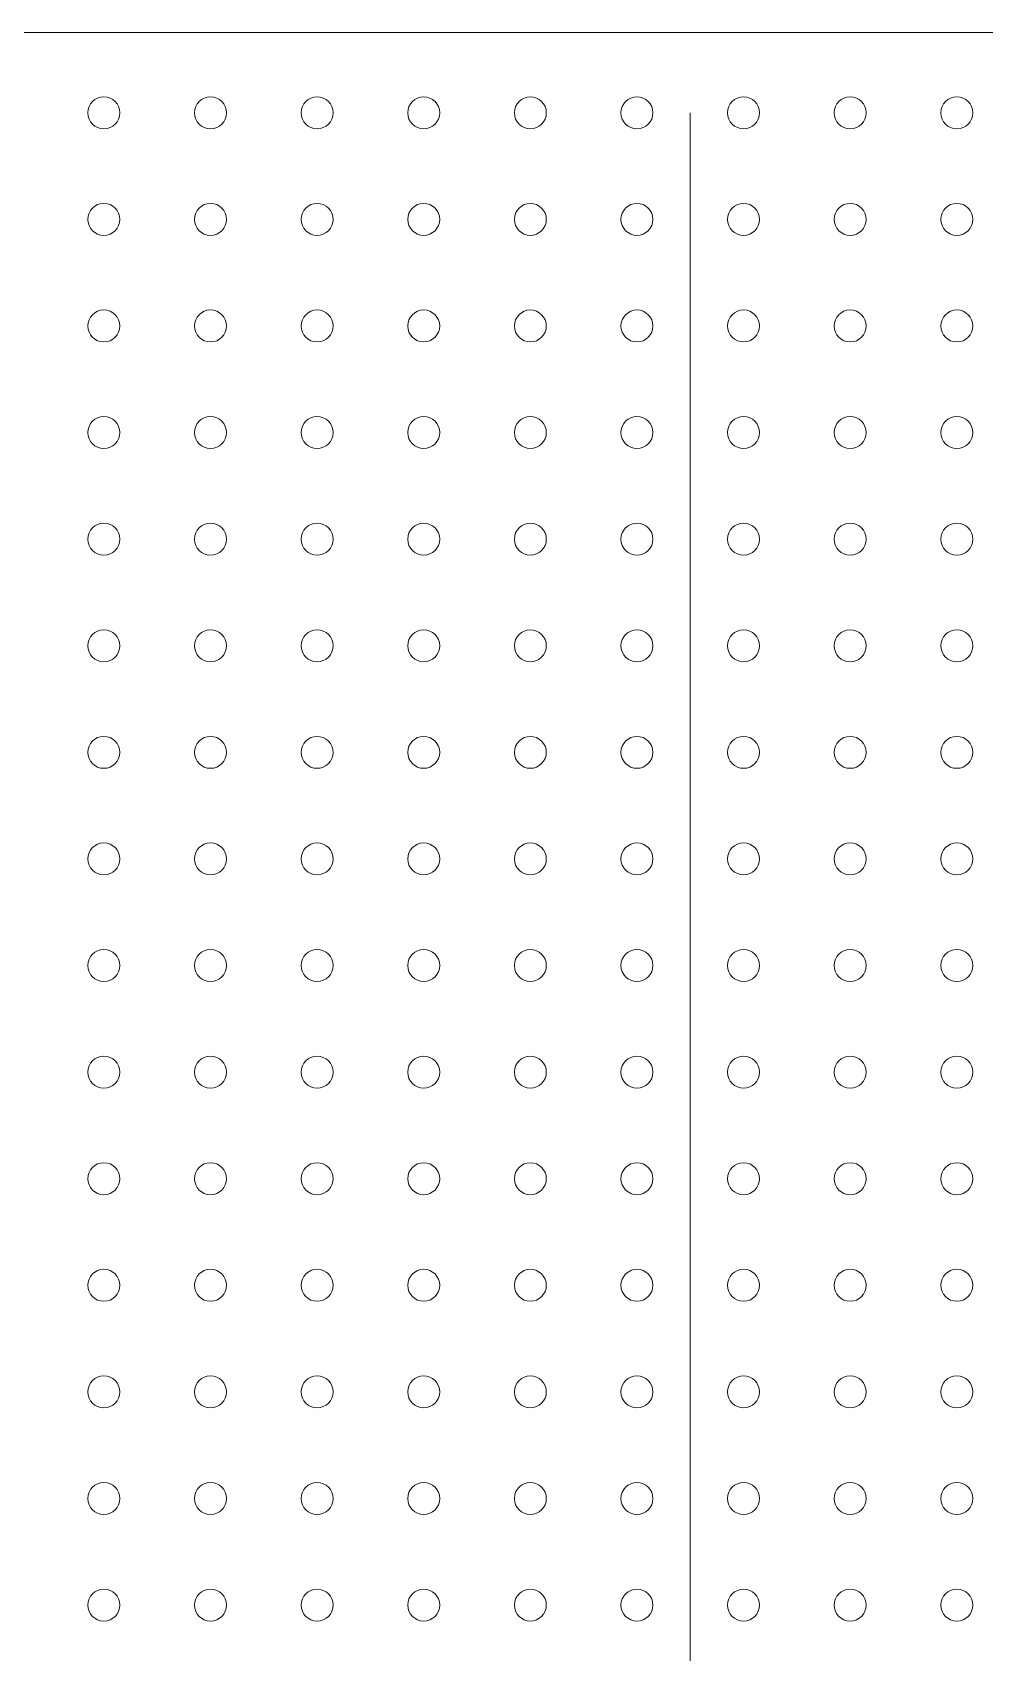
# Model space of a CAD drawing. Header units: millimetres. Extents: x -343 to 152, y -236 to 152.
# Drawn here: x -61.8 to 27.5, y 0.4 to 152.4 of the extents above; entities that cross this region are included whole.
import ezdxf

# ---------------------------------------------------------------- set-up
doc = ezdxf.new("R2010")
doc.units = ezdxf.units.MM
doc.header["$MEASUREMENT"] = 0
doc.layers.add('Layer 1', color=7, linetype='Continuous')

msp = doc.modelspace()

# ---------------------------------------------------------------- linework, layer by layer
at = {"layer": 'Layer 1', "color": 1, "lineweight": 20}
msp.add_open_spline([(-152.5693, -152.5693), (-152.5693, -152.5693), (152.4307, -152.5693), (152.4307, -152.5693), (152.4307, -152.5693), (152.4307, 152.4307), (152.4307, 152.4307), (152.4307, 152.4307), (-152.5693, 152.4307), (-152.5693, 152.4307), (-152.5693, 152.4307), (-152.5693, -152.5693), (-152.5693, -152.5693)], degree=3, knots=[0, 0, 0, 0, 0.25, 0.25, 0.25, 0.5, 0.5, 0.5, 0.75, 0.75, 0.75, 1, 1, 1, 1], dxfattribs=at)
at = {"layer": 'Layer 1', "color": 253, "lineweight": 9}
for points in [[(-55.058, 146.3891), (-55.8864, 146.3891), (-56.5579, 145.7175), (-56.5579, 144.889), (-56.5579, 144.0606), (-55.8864, 143.3891), (-55.058, 143.3891), (-54.2295, 143.3891), (-53.558, 144.0606), (-53.558, 144.889), (-53.558, 145.7175), (-54.2295, 146.3891), (-55.058, 146.3891)], [(-45.0579, 146.3891), (-45.8863, 146.3891), (-46.558, 145.7175), (-46.558, 144.889), (-46.558, 144.0606), (-45.8863, 143.3891), (-45.0579, 143.3891), (-44.2296, 143.3891), (-43.5579, 144.0606), (-43.5579, 144.889), (-43.5579, 145.7175), (-44.2296, 146.3891), (-45.0579, 146.3891)], [(-35.058, 146.3891), (-35.8864, 146.3891), (-36.5579, 145.7175), (-36.5579, 144.889), (-36.5579, 144.0606), (-35.8864, 143.3891), (-35.058, 143.3891), (-34.2295, 143.3891), (-33.558, 144.0606), (-33.558, 144.889), (-33.558, 145.7175), (-34.2295, 146.3891), (-35.058, 146.3891)], [(-25.058, 146.3891), (-25.8863, 146.3891), (-26.558, 145.7175), (-26.558, 144.889), (-26.558, 144.0606), (-25.8863, 143.3891), (-25.058, 143.3891), (-24.2296, 143.3891), (-23.5579, 144.0606), (-23.5579, 144.889), (-23.5579, 145.7175), (-24.2296, 146.3891), (-25.058, 146.3891)], [(-15.0579, 146.3891), (-15.8864, 146.3891), (-16.5579, 145.7175), (-16.5579, 144.889), (-16.5579, 144.0606), (-15.8864, 143.3891), (-15.0579, 143.3891), (-14.2295, 143.3891), (-13.558, 144.0606), (-13.558, 144.889), (-13.558, 145.7175), (-14.2295, 146.3891), (-15.0579, 146.3891)], [(-5.058, 146.3891), (-5.8863, 146.3891), (-6.558, 145.7175), (-6.558, 144.889), (-6.558, 144.0606), (-5.8863, 143.3891), (-5.058, 143.3891), (-4.2296, 143.3891), (-3.5579, 144.0606), (-3.5579, 144.889), (-3.5579, 145.7175), (-4.2296, 146.3891), (-5.058, 146.3891)], [(4.9421, 146.3891), (4.1137, 146.3891), (3.442, 145.7175), (3.442, 144.889), (3.442, 144.0606), (4.1137, 143.3891), (4.9421, 143.3891), (5.7705, 143.3891), (6.442, 144.0606), (6.442, 144.889), (6.442, 145.7175), (5.7705, 146.3891), (4.9421, 146.3891)], [(14.942, 146.3891), (14.1136, 146.3891), (13.4421, 145.7175), (13.4421, 144.889), (13.4421, 144.0606), (14.1136, 143.3891), (14.942, 143.3891), (15.7704, 143.3891), (16.4421, 144.0606), (16.4421, 144.889), (16.4421, 145.7175), (15.7704, 146.3891), (14.942, 146.3891)], [(24.9421, 146.3891), (24.1137, 146.3891), (23.442, 145.7175), (23.442, 144.889), (23.442, 144.0606), (24.1137, 143.3891), (24.9421, 143.3891), (25.7704, 143.3891), (26.4421, 144.0606), (26.4421, 144.889), (26.4421, 145.7175), (25.7704, 146.3891), (24.9421, 146.3891)], [(-55.058, 136.389), (-55.8864, 136.389), (-56.5579, 135.7175), (-56.5579, 134.8891), (-56.5579, 134.0607), (-55.8864, 133.389), (-55.058, 133.389), (-54.2295, 133.389), (-53.558, 134.0607), (-53.558, 134.8891), (-53.558, 135.7175), (-54.2295, 136.389), (-55.058, 136.389)], [(-45.0579, 136.389), (-45.8863, 136.389), (-46.558, 135.7175), (-46.558, 134.8891), (-46.558, 134.0607), (-45.8863, 133.389), (-45.0579, 133.389), (-44.2296, 133.389), (-43.5579, 134.0607), (-43.5579, 134.8891), (-43.5579, 135.7175), (-44.2296, 136.389), (-45.0579, 136.389)], [(-35.058, 136.389), (-35.8864, 136.389), (-36.5579, 135.7175), (-36.5579, 134.8891), (-36.5579, 134.0607), (-35.8864, 133.389), (-35.058, 133.389), (-34.2295, 133.389), (-33.558, 134.0607), (-33.558, 134.8891), (-33.558, 135.7175), (-34.2295, 136.389), (-35.058, 136.389)], [(-25.058, 136.389), (-25.8863, 136.389), (-26.558, 135.7175), (-26.558, 134.8891), (-26.558, 134.0607), (-25.8863, 133.389), (-25.058, 133.389), (-24.2296, 133.389), (-23.5579, 134.0607), (-23.5579, 134.8891), (-23.5579, 135.7175), (-24.2296, 136.389), (-25.058, 136.389)], [(-15.0579, 136.389), (-15.8864, 136.389), (-16.5579, 135.7175), (-16.5579, 134.8891), (-16.5579, 134.0607), (-15.8864, 133.389), (-15.0579, 133.389), (-14.2295, 133.389), (-13.558, 134.0607), (-13.558, 134.8891), (-13.558, 135.7175), (-14.2295, 136.389), (-15.0579, 136.389)], [(-5.058, 136.389), (-5.8863, 136.389), (-6.558, 135.7175), (-6.558, 134.8891), (-6.558, 134.0607), (-5.8863, 133.389), (-5.058, 133.389), (-4.2296, 133.389), (-3.5579, 134.0607), (-3.5579, 134.8891), (-3.5579, 135.7175), (-4.2296, 136.389), (-5.058, 136.389)], [(4.9421, 136.389), (4.1137, 136.389), (3.442, 135.7175), (3.442, 134.8891), (3.442, 134.0607), (4.1137, 133.389), (4.9421, 133.389), (5.7705, 133.389), (6.442, 134.0607), (6.442, 134.8891), (6.442, 135.7175), (5.7705, 136.389), (4.9421, 136.389)], [(14.942, 136.389), (14.1136, 136.389), (13.4421, 135.7175), (13.4421, 134.8891), (13.4421, 134.0607), (14.1136, 133.389), (14.942, 133.389), (15.7704, 133.389), (16.4421, 134.0607), (16.4421, 134.8891), (16.4421, 135.7175), (15.7704, 136.389), (14.942, 136.389)], [(24.9421, 136.389), (24.1137, 136.389), (23.442, 135.7175), (23.442, 134.8891), (23.442, 134.0607), (24.1137, 133.389), (24.9421, 133.389), (25.7704, 133.389), (26.4421, 134.0607), (26.4421, 134.8891), (26.4421, 135.7175), (25.7704, 136.389), (24.9421, 136.389)], [(-55.058, 126.3891), (-55.8864, 126.3891), (-56.5579, 125.7174), (-56.5579, 124.889), (-56.5579, 124.0607), (-55.8864, 123.389), (-55.058, 123.389), (-54.2295, 123.389), (-53.558, 124.0607), (-53.558, 124.889), (-53.558, 125.7174), (-54.2295, 126.3891), (-55.058, 126.3891)], [(-45.0579, 126.3891), (-45.8863, 126.3891), (-46.558, 125.7174), (-46.558, 124.889), (-46.558, 124.0607), (-45.8863, 123.389), (-45.0579, 123.389), (-44.2296, 123.389), (-43.5579, 124.0607), (-43.5579, 124.889), (-43.5579, 125.7174), (-44.2296, 126.3891), (-45.0579, 126.3891)], [(-35.058, 126.3891), (-35.8864, 126.3891), (-36.5579, 125.7174), (-36.5579, 124.889), (-36.5579, 124.0607), (-35.8864, 123.389), (-35.058, 123.389), (-34.2295, 123.389), (-33.558, 124.0607), (-33.558, 124.889), (-33.558, 125.7174), (-34.2295, 126.3891), (-35.058, 126.3891)], [(-25.058, 126.3891), (-25.8863, 126.3891), (-26.558, 125.7174), (-26.558, 124.889), (-26.558, 124.0607), (-25.8863, 123.389), (-25.058, 123.389), (-24.2296, 123.389), (-23.5579, 124.0607), (-23.5579, 124.889), (-23.5579, 125.7174), (-24.2296, 126.3891), (-25.058, 126.3891)], [(-15.0579, 126.3891), (-15.8864, 126.3891), (-16.5579, 125.7174), (-16.5579, 124.889), (-16.5579, 124.0607), (-15.8864, 123.389), (-15.0579, 123.389), (-14.2295, 123.389), (-13.558, 124.0607), (-13.558, 124.889), (-13.558, 125.7174), (-14.2295, 126.3891), (-15.0579, 126.3891)], [(-5.058, 126.3891), (-5.8863, 126.3891), (-6.558, 125.7174), (-6.558, 124.889), (-6.558, 124.0607), (-5.8863, 123.389), (-5.058, 123.389), (-4.2296, 123.389), (-3.5579, 124.0607), (-3.5579, 124.889), (-3.5579, 125.7174), (-4.2296, 126.3891), (-5.058, 126.3891)], [(4.9421, 126.3891), (4.1137, 126.3891), (3.442, 125.7174), (3.442, 124.889), (3.442, 124.0607), (4.1137, 123.389), (4.9421, 123.389), (5.7705, 123.389), (6.442, 124.0607), (6.442, 124.889), (6.442, 125.7174), (5.7705, 126.3891), (4.9421, 126.3891)], [(14.942, 126.3891), (14.1136, 126.3891), (13.4421, 125.7174), (13.4421, 124.889), (13.4421, 124.0607), (14.1136, 123.389), (14.942, 123.389), (15.7704, 123.389), (16.4421, 124.0607), (16.4421, 124.889), (16.4421, 125.7174), (15.7704, 126.3891), (14.942, 126.3891)], [(24.9421, 126.3891), (24.1137, 126.3891), (23.442, 125.7174), (23.442, 124.889), (23.442, 124.0607), (24.1137, 123.389), (24.9421, 123.389), (25.7704, 123.389), (26.4421, 124.0607), (26.4421, 124.889), (26.4421, 125.7174), (25.7704, 126.3891), (24.9421, 126.3891)], [(-55.058, 116.389), (-55.8864, 116.389), (-56.5579, 115.7175), (-56.5579, 114.8891), (-56.5579, 114.0606), (-55.8864, 113.3891), (-55.058, 113.3891), (-54.2295, 113.3891), (-53.558, 114.0606), (-53.558, 114.8891), (-53.558, 115.7175), (-54.2295, 116.389), (-55.058, 116.389)], [(-45.0579, 116.389), (-45.8863, 116.389), (-46.558, 115.7175), (-46.558, 114.8891), (-46.558, 114.0606), (-45.8863, 113.3891), (-45.0579, 113.3891), (-44.2296, 113.3891), (-43.5579, 114.0606), (-43.5579, 114.8891), (-43.5579, 115.7175), (-44.2296, 116.389), (-45.0579, 116.389)], [(-35.058, 116.389), (-35.8864, 116.389), (-36.5579, 115.7175), (-36.5579, 114.8891), (-36.5579, 114.0606), (-35.8864, 113.3891), (-35.058, 113.3891), (-34.2295, 113.3891), (-33.558, 114.0606), (-33.558, 114.8891), (-33.558, 115.7175), (-34.2295, 116.389), (-35.058, 116.389)], [(-25.058, 116.389), (-25.8863, 116.389), (-26.558, 115.7175), (-26.558, 114.8891), (-26.558, 114.0606), (-25.8863, 113.3891), (-25.058, 113.3891), (-24.2296, 113.3891), (-23.5579, 114.0606), (-23.5579, 114.8891), (-23.5579, 115.7175), (-24.2296, 116.389), (-25.058, 116.389)], [(-15.0579, 116.389), (-15.8864, 116.389), (-16.5579, 115.7175), (-16.5579, 114.8891), (-16.5579, 114.0606), (-15.8864, 113.3891), (-15.0579, 113.3891), (-14.2295, 113.3891), (-13.558, 114.0606), (-13.558, 114.8891), (-13.558, 115.7175), (-14.2295, 116.389), (-15.0579, 116.389)], [(-5.058, 116.389), (-5.8863, 116.389), (-6.558, 115.7175), (-6.558, 114.8891), (-6.558, 114.0606), (-5.8863, 113.3891), (-5.058, 113.3891), (-4.2296, 113.3891), (-3.5579, 114.0606), (-3.5579, 114.8891), (-3.5579, 115.7175), (-4.2296, 116.389), (-5.058, 116.389)], [(4.9421, 116.389), (4.1137, 116.389), (3.442, 115.7175), (3.442, 114.8891), (3.442, 114.0606), (4.1137, 113.3891), (4.9421, 113.3891), (5.7705, 113.3891), (6.442, 114.0606), (6.442, 114.8891), (6.442, 115.7175), (5.7705, 116.389), (4.9421, 116.389)], [(14.942, 116.389), (14.1136, 116.389), (13.4421, 115.7175), (13.4421, 114.8891), (13.4421, 114.0606), (14.1136, 113.3891), (14.942, 113.3891), (15.7704, 113.3891), (16.4421, 114.0606), (16.4421, 114.8891), (16.4421, 115.7175), (15.7704, 116.389), (14.942, 116.389)], [(24.9421, 116.389), (24.1137, 116.389), (23.442, 115.7175), (23.442, 114.8891), (23.442, 114.0606), (24.1137, 113.3891), (24.9421, 113.3891), (25.7704, 113.3891), (26.4421, 114.0606), (26.4421, 114.8891), (26.4421, 115.7175), (25.7704, 116.389), (24.9421, 116.389)], [(-55.058, 106.3891), (-55.8864, 106.3891), (-56.5579, 105.7174), (-56.5579, 104.889), (-56.5579, 104.0607), (-55.8864, 103.389), (-55.058, 103.389), (-54.2295, 103.389), (-53.558, 104.0607), (-53.558, 104.889), (-53.558, 105.7174), (-54.2295, 106.3891), (-55.058, 106.3891)], [(-45.0579, 106.3891), (-45.8863, 106.3891), (-46.558, 105.7174), (-46.558, 104.889), (-46.558, 104.0607), (-45.8863, 103.389), (-45.0579, 103.389), (-44.2296, 103.389), (-43.5579, 104.0607), (-43.5579, 104.889), (-43.5579, 105.7174), (-44.2296, 106.3891), (-45.0579, 106.3891)], [(-35.058, 106.3891), (-35.8864, 106.3891), (-36.5579, 105.7174), (-36.5579, 104.889), (-36.5579, 104.0607), (-35.8864, 103.389), (-35.058, 103.389), (-34.2295, 103.389), (-33.558, 104.0607), (-33.558, 104.889), (-33.558, 105.7174), (-34.2295, 106.3891), (-35.058, 106.3891)], [(-25.058, 106.3891), (-25.8863, 106.3891), (-26.558, 105.7174), (-26.558, 104.889), (-26.558, 104.0607), (-25.8863, 103.389), (-25.058, 103.389), (-24.2296, 103.389), (-23.5579, 104.0607), (-23.5579, 104.889), (-23.5579, 105.7174), (-24.2296, 106.3891), (-25.058, 106.3891)], [(-15.0579, 106.3891), (-15.8864, 106.3891), (-16.5579, 105.7174), (-16.5579, 104.889), (-16.5579, 104.0607), (-15.8864, 103.389), (-15.0579, 103.389), (-14.2295, 103.389), (-13.558, 104.0607), (-13.558, 104.889), (-13.558, 105.7174), (-14.2295, 106.3891), (-15.0579, 106.3891)], [(-5.058, 106.3891), (-5.8863, 106.3891), (-6.558, 105.7174), (-6.558, 104.889), (-6.558, 104.0607), (-5.8863, 103.389), (-5.058, 103.389), (-4.2296, 103.389), (-3.5579, 104.0607), (-3.5579, 104.889), (-3.5579, 105.7174), (-4.2296, 106.3891), (-5.058, 106.3891)], [(4.9421, 106.3891), (4.1137, 106.3891), (3.442, 105.7174), (3.442, 104.889), (3.442, 104.0607), (4.1137, 103.389), (4.9421, 103.389), (5.7705, 103.389), (6.442, 104.0607), (6.442, 104.889), (6.442, 105.7174), (5.7705, 106.3891), (4.9421, 106.3891)], [(14.942, 106.3891), (14.1136, 106.3891), (13.4421, 105.7174), (13.4421, 104.889), (13.4421, 104.0607), (14.1136, 103.389), (14.942, 103.389), (15.7704, 103.389), (16.4421, 104.0607), (16.4421, 104.889), (16.4421, 105.7174), (15.7704, 106.3891), (14.942, 106.3891)], [(24.9421, 106.3891), (24.1137, 106.3891), (23.442, 105.7174), (23.442, 104.889), (23.442, 104.0607), (24.1137, 103.389), (24.9421, 103.389), (25.7704, 103.389), (26.4421, 104.0607), (26.4421, 104.889), (26.4421, 105.7174), (25.7704, 106.3891), (24.9421, 106.3891)], [(-55.058, 96.389), (-55.8864, 96.389), (-56.5579, 95.7175), (-56.5579, 94.889), (-56.5579, 94.0606), (-55.8864, 93.3891), (-55.058, 93.3891), (-54.2295, 93.3891), (-53.558, 94.0606), (-53.558, 94.889), (-53.558, 95.7175), (-54.2295, 96.389), (-55.058, 96.389)], [(-45.0579, 96.389), (-45.8863, 96.389), (-46.558, 95.7175), (-46.558, 94.889), (-46.558, 94.0606), (-45.8863, 93.3891), (-45.0579, 93.3891), (-44.2296, 93.3891), (-43.5579, 94.0606), (-43.5579, 94.889), (-43.5579, 95.7175), (-44.2296, 96.389), (-45.0579, 96.389)], [(-35.058, 96.389), (-35.8864, 96.389), (-36.5579, 95.7175), (-36.5579, 94.889), (-36.5579, 94.0606), (-35.8864, 93.3891), (-35.058, 93.3891), (-34.2295, 93.3891), (-33.558, 94.0606), (-33.558, 94.889), (-33.558, 95.7175), (-34.2295, 96.389), (-35.058, 96.389)], [(-25.058, 96.389), (-25.8863, 96.389), (-26.558, 95.7175), (-26.558, 94.889), (-26.558, 94.0606), (-25.8863, 93.3891), (-25.058, 93.3891), (-24.2296, 93.3891), (-23.5579, 94.0606), (-23.5579, 94.889), (-23.5579, 95.7175), (-24.2296, 96.389), (-25.058, 96.389)], [(-15.0579, 96.389), (-15.8864, 96.389), (-16.5579, 95.7175), (-16.5579, 94.889), (-16.5579, 94.0606), (-15.8864, 93.3891), (-15.0579, 93.3891), (-14.2295, 93.3891), (-13.558, 94.0606), (-13.558, 94.889), (-13.558, 95.7175), (-14.2295, 96.389), (-15.0579, 96.389)], [(-5.058, 96.389), (-5.8863, 96.389), (-6.558, 95.7175), (-6.558, 94.889), (-6.558, 94.0606), (-5.8863, 93.3891), (-5.058, 93.3891), (-4.2296, 93.3891), (-3.5579, 94.0606), (-3.5579, 94.889), (-3.5579, 95.7175), (-4.2296, 96.389), (-5.058, 96.389)], [(4.9421, 96.389), (4.1137, 96.389), (3.442, 95.7175), (3.442, 94.889), (3.442, 94.0606), (4.1137, 93.3891), (4.9421, 93.3891), (5.7705, 93.3891), (6.442, 94.0606), (6.442, 94.889), (6.442, 95.7175), (5.7705, 96.389), (4.9421, 96.389)], [(14.942, 96.389), (14.1136, 96.389), (13.4421, 95.7175), (13.4421, 94.889), (13.4421, 94.0606), (14.1136, 93.3891), (14.942, 93.3891), (15.7704, 93.3891), (16.4421, 94.0606), (16.4421, 94.889), (16.4421, 95.7175), (15.7704, 96.389), (14.942, 96.389)], [(24.9421, 96.389), (24.1137, 96.389), (23.442, 95.7175), (23.442, 94.889), (23.442, 94.0606), (24.1137, 93.3891), (24.9421, 93.3891), (25.7704, 93.3891), (26.4421, 94.0606), (26.4421, 94.889), (26.4421, 95.7175), (25.7704, 96.389), (24.9421, 96.389)], [(-55.058, 86.3891), (-55.8864, 86.3891), (-56.5579, 85.7174), (-56.5579, 84.8891), (-56.5579, 84.0607), (-55.8864, 83.389), (-55.058, 83.389), (-54.2295, 83.389), (-53.558, 84.0607), (-53.558, 84.8891), (-53.558, 85.7174), (-54.2295, 86.3891), (-55.058, 86.3891)], [(-45.0579, 86.3891), (-45.8863, 86.3891), (-46.558, 85.7174), (-46.558, 84.8891), (-46.558, 84.0607), (-45.8863, 83.389), (-45.0579, 83.389), (-44.2296, 83.389), (-43.5579, 84.0607), (-43.5579, 84.8891), (-43.5579, 85.7174), (-44.2296, 86.3891), (-45.0579, 86.3891)], [(-35.058, 86.3891), (-35.8864, 86.3891), (-36.5579, 85.7174), (-36.5579, 84.8891), (-36.5579, 84.0607), (-35.8864, 83.389), (-35.058, 83.389), (-34.2295, 83.389), (-33.558, 84.0607), (-33.558, 84.8891), (-33.558, 85.7174), (-34.2295, 86.3891), (-35.058, 86.3891)], [(-25.058, 86.3891), (-25.8863, 86.3891), (-26.558, 85.7174), (-26.558, 84.8891), (-26.558, 84.0607), (-25.8863, 83.389), (-25.058, 83.389), (-24.2296, 83.389), (-23.5579, 84.0607), (-23.5579, 84.8891), (-23.5579, 85.7174), (-24.2296, 86.3891), (-25.058, 86.3891)], [(-15.0579, 86.3891), (-15.8864, 86.3891), (-16.5579, 85.7174), (-16.5579, 84.8891), (-16.5579, 84.0607), (-15.8864, 83.389), (-15.0579, 83.389), (-14.2295, 83.389), (-13.558, 84.0607), (-13.558, 84.8891), (-13.558, 85.7174), (-14.2295, 86.3891), (-15.0579, 86.3891)], [(-5.058, 86.3891), (-5.8863, 86.3891), (-6.558, 85.7174), (-6.558, 84.8891), (-6.558, 84.0607), (-5.8863, 83.389), (-5.058, 83.389), (-4.2296, 83.389), (-3.5579, 84.0607), (-3.5579, 84.8891), (-3.5579, 85.7174), (-4.2296, 86.3891), (-5.058, 86.3891)], [(4.9421, 86.3891), (4.1137, 86.3891), (3.442, 85.7174), (3.442, 84.8891), (3.442, 84.0607), (4.1137, 83.389), (4.9421, 83.389), (5.7705, 83.389), (6.442, 84.0607), (6.442, 84.8891), (6.442, 85.7174), (5.7705, 86.3891), (4.9421, 86.3891)], [(14.942, 86.3891), (14.1136, 86.3891), (13.4421, 85.7174), (13.4421, 84.8891), (13.4421, 84.0607), (14.1136, 83.389), (14.942, 83.389), (15.7704, 83.389), (16.4421, 84.0607), (16.4421, 84.8891), (16.4421, 85.7174), (15.7704, 86.3891), (14.942, 86.3891)], [(24.9421, 86.3891), (24.1137, 86.3891), (23.442, 85.7174), (23.442, 84.8891), (23.442, 84.0607), (24.1137, 83.389), (24.9421, 83.389), (25.7704, 83.389), (26.4421, 84.0607), (26.4421, 84.8891), (26.4421, 85.7174), (25.7704, 86.3891), (24.9421, 86.3891)], [(-55.058, 76.389), (-55.8864, 76.389), (-56.5579, 75.7175), (-56.5579, 74.889), (-56.5579, 74.0606), (-55.8864, 73.3891), (-55.058, 73.3891), (-54.2295, 73.3891), (-53.558, 74.0606), (-53.558, 74.889), (-53.558, 75.7175), (-54.2295, 76.389), (-55.058, 76.389)], [(-45.0579, 76.389), (-45.8863, 76.389), (-46.558, 75.7175), (-46.558, 74.889), (-46.558, 74.0606), (-45.8863, 73.3891), (-45.0579, 73.3891), (-44.2296, 73.3891), (-43.5579, 74.0606), (-43.5579, 74.889), (-43.5579, 75.7175), (-44.2296, 76.389), (-45.0579, 76.389)], [(-35.058, 76.389), (-35.8864, 76.389), (-36.5579, 75.7175), (-36.5579, 74.889), (-36.5579, 74.0606), (-35.8864, 73.3891), (-35.058, 73.3891), (-34.2295, 73.3891), (-33.558, 74.0606), (-33.558, 74.889), (-33.558, 75.7175), (-34.2295, 76.389), (-35.058, 76.389)], [(-25.058, 76.389), (-25.8863, 76.389), (-26.558, 75.7175), (-26.558, 74.889), (-26.558, 74.0606), (-25.8863, 73.3891), (-25.058, 73.3891), (-24.2296, 73.3891), (-23.5579, 74.0606), (-23.5579, 74.889), (-23.5579, 75.7175), (-24.2296, 76.389), (-25.058, 76.389)], [(-15.0579, 76.389), (-15.8864, 76.389), (-16.5579, 75.7175), (-16.5579, 74.889), (-16.5579, 74.0606), (-15.8864, 73.3891), (-15.0579, 73.3891), (-14.2295, 73.3891), (-13.558, 74.0606), (-13.558, 74.889), (-13.558, 75.7175), (-14.2295, 76.389), (-15.0579, 76.389)], [(-5.058, 76.389), (-5.8863, 76.389), (-6.558, 75.7175), (-6.558, 74.889), (-6.558, 74.0606), (-5.8863, 73.3891), (-5.058, 73.3891), (-4.2296, 73.3891), (-3.5579, 74.0606), (-3.5579, 74.889), (-3.5579, 75.7175), (-4.2296, 76.389), (-5.058, 76.389)], [(4.9421, 76.389), (4.1137, 76.389), (3.442, 75.7175), (3.442, 74.889), (3.442, 74.0606), (4.1137, 73.3891), (4.9421, 73.3891), (5.7705, 73.3891), (6.442, 74.0606), (6.442, 74.889), (6.442, 75.7175), (5.7705, 76.389), (4.9421, 76.389)], [(14.942, 76.389), (14.1136, 76.389), (13.4421, 75.7175), (13.4421, 74.889), (13.4421, 74.0606), (14.1136, 73.3891), (14.942, 73.3891), (15.7704, 73.3891), (16.4421, 74.0606), (16.4421, 74.889), (16.4421, 75.7175), (15.7704, 76.389), (14.942, 76.389)], [(24.9421, 76.389), (24.1137, 76.389), (23.442, 75.7175), (23.442, 74.889), (23.442, 74.0606), (24.1137, 73.3891), (24.9421, 73.3891), (25.7704, 73.3891), (26.4421, 74.0606), (26.4421, 74.889), (26.4421, 75.7175), (25.7704, 76.389), (24.9421, 76.389)], [(-55.058, 66.389), (-55.8864, 66.389), (-56.5579, 65.7175), (-56.5579, 64.8891), (-56.5579, 64.0607), (-55.8864, 63.389), (-55.058, 63.389), (-54.2295, 63.389), (-53.558, 64.0607), (-53.558, 64.8891), (-53.558, 65.7175), (-54.2295, 66.389), (-55.058, 66.389)], [(-45.0579, 66.389), (-45.8863, 66.389), (-46.558, 65.7175), (-46.558, 64.8891), (-46.558, 64.0607), (-45.8863, 63.389), (-45.0579, 63.389), (-44.2296, 63.389), (-43.5579, 64.0607), (-43.5579, 64.8891), (-43.5579, 65.7175), (-44.2296, 66.389), (-45.0579, 66.389)], [(-35.058, 66.389), (-35.8864, 66.389), (-36.5579, 65.7175), (-36.5579, 64.8891), (-36.5579, 64.0607), (-35.8864, 63.389), (-35.058, 63.389), (-34.2295, 63.389), (-33.558, 64.0607), (-33.558, 64.8891), (-33.558, 65.7175), (-34.2295, 66.389), (-35.058, 66.389)], [(-25.058, 66.389), (-25.8863, 66.389), (-26.558, 65.7175), (-26.558, 64.8891), (-26.558, 64.0607), (-25.8863, 63.389), (-25.058, 63.389), (-24.2296, 63.389), (-23.5579, 64.0607), (-23.5579, 64.8891), (-23.5579, 65.7175), (-24.2296, 66.389), (-25.058, 66.389)], [(-15.0579, 66.389), (-15.8864, 66.389), (-16.5579, 65.7175), (-16.5579, 64.8891), (-16.5579, 64.0607), (-15.8864, 63.389), (-15.0579, 63.389), (-14.2295, 63.389), (-13.558, 64.0607), (-13.558, 64.8891), (-13.558, 65.7175), (-14.2295, 66.389), (-15.0579, 66.389)], [(-5.058, 66.389), (-5.8863, 66.389), (-6.558, 65.7175), (-6.558, 64.8891), (-6.558, 64.0607), (-5.8863, 63.389), (-5.058, 63.389), (-4.2296, 63.389), (-3.5579, 64.0607), (-3.5579, 64.8891), (-3.5579, 65.7175), (-4.2296, 66.389), (-5.058, 66.389)], [(4.9421, 66.389), (4.1137, 66.389), (3.442, 65.7175), (3.442, 64.8891), (3.442, 64.0607), (4.1137, 63.389), (4.9421, 63.389), (5.7705, 63.389), (6.442, 64.0607), (6.442, 64.8891), (6.442, 65.7175), (5.7705, 66.389), (4.9421, 66.389)], [(14.942, 66.389), (14.1136, 66.389), (13.4421, 65.7175), (13.4421, 64.8891), (13.4421, 64.0607), (14.1136, 63.389), (14.942, 63.389), (15.7704, 63.389), (16.4421, 64.0607), (16.4421, 64.8891), (16.4421, 65.7175), (15.7704, 66.389), (14.942, 66.389)], [(24.9421, 66.389), (24.1137, 66.389), (23.442, 65.7175), (23.442, 64.8891), (23.442, 64.0607), (24.1137, 63.389), (24.9421, 63.389), (25.7704, 63.389), (26.4421, 64.0607), (26.4421, 64.8891), (26.4421, 65.7175), (25.7704, 66.389), (24.9421, 66.389)], [(-55.058, 56.3891), (-55.8864, 56.3891), (-56.5579, 55.7174), (-56.5579, 54.889), (-56.5579, 54.0607), (-55.8864, 53.3891), (-55.058, 53.3891), (-54.2295, 53.3891), (-53.558, 54.0607), (-53.558, 54.889), (-53.558, 55.7174), (-54.2295, 56.3891), (-55.058, 56.3891)], [(-45.0579, 56.3891), (-45.8863, 56.3891), (-46.558, 55.7174), (-46.558, 54.889), (-46.558, 54.0607), (-45.8863, 53.3891), (-45.0579, 53.3891), (-44.2296, 53.3891), (-43.5579, 54.0607), (-43.5579, 54.889), (-43.5579, 55.7174), (-44.2296, 56.3891), (-45.0579, 56.3891)], [(-35.058, 56.3891), (-35.8864, 56.3891), (-36.5579, 55.7174), (-36.5579, 54.889), (-36.5579, 54.0607), (-35.8864, 53.3891), (-35.058, 53.3891), (-34.2295, 53.3891), (-33.558, 54.0607), (-33.558, 54.889), (-33.558, 55.7174), (-34.2295, 56.3891), (-35.058, 56.3891)], [(-25.058, 56.3891), (-25.8863, 56.3891), (-26.558, 55.7174), (-26.558, 54.889), (-26.558, 54.0607), (-25.8863, 53.3891), (-25.058, 53.3891), (-24.2296, 53.3891), (-23.5579, 54.0607), (-23.5579, 54.889), (-23.5579, 55.7174), (-24.2296, 56.3891), (-25.058, 56.3891)], [(-15.0579, 56.3891), (-15.8864, 56.3891), (-16.5579, 55.7174), (-16.5579, 54.889), (-16.5579, 54.0607), (-15.8864, 53.3891), (-15.0579, 53.3891), (-14.2295, 53.3891), (-13.558, 54.0607), (-13.558, 54.889), (-13.558, 55.7174), (-14.2295, 56.3891), (-15.0579, 56.3891)], [(-5.058, 56.3891), (-5.8863, 56.3891), (-6.558, 55.7174), (-6.558, 54.889), (-6.558, 54.0607), (-5.8863, 53.3891), (-5.058, 53.3891), (-4.2296, 53.3891), (-3.5579, 54.0607), (-3.5579, 54.889), (-3.5579, 55.7174), (-4.2296, 56.3891), (-5.058, 56.3891)], [(4.9421, 56.3891), (4.1137, 56.3891), (3.442, 55.7174), (3.442, 54.889), (3.442, 54.0607), (4.1137, 53.3891), (4.9421, 53.3891), (5.7705, 53.3891), (6.442, 54.0607), (6.442, 54.889), (6.442, 55.7174), (5.7705, 56.3891), (4.9421, 56.3891)], [(14.942, 56.3891), (14.1136, 56.3891), (13.4421, 55.7174), (13.4421, 54.889), (13.4421, 54.0607), (14.1136, 53.3891), (14.942, 53.3891), (15.7704, 53.3891), (16.4421, 54.0607), (16.4421, 54.889), (16.4421, 55.7174), (15.7704, 56.3891), (14.942, 56.3891)], [(24.9421, 56.3891), (24.1137, 56.3891), (23.442, 55.7174), (23.442, 54.889), (23.442, 54.0607), (24.1137, 53.3891), (24.9421, 53.3891), (25.7704, 53.3891), (26.4421, 54.0607), (26.4421, 54.889), (26.4421, 55.7174), (25.7704, 56.3891), (24.9421, 56.3891)], [(-55.058, 46.389), (-55.8864, 46.389), (-56.5579, 45.7175), (-56.5579, 44.8891), (-56.5579, 44.0606), (-55.8864, 43.3891), (-55.058, 43.3891), (-54.2295, 43.3891), (-53.558, 44.0606), (-53.558, 44.8891), (-53.558, 45.7175), (-54.2295, 46.389), (-55.058, 46.389)], [(-45.0579, 46.389), (-45.8863, 46.389), (-46.558, 45.7175), (-46.558, 44.8891), (-46.558, 44.0606), (-45.8863, 43.3891), (-45.0579, 43.3891), (-44.2296, 43.3891), (-43.5579, 44.0606), (-43.5579, 44.8891), (-43.5579, 45.7175), (-44.2296, 46.389), (-45.0579, 46.389)], [(-35.058, 46.389), (-35.8864, 46.389), (-36.5579, 45.7175), (-36.5579, 44.8891), (-36.5579, 44.0606), (-35.8864, 43.3891), (-35.058, 43.3891), (-34.2295, 43.3891), (-33.558, 44.0606), (-33.558, 44.8891), (-33.558, 45.7175), (-34.2295, 46.389), (-35.058, 46.389)], [(-25.058, 46.389), (-25.8863, 46.389), (-26.558, 45.7175), (-26.558, 44.8891), (-26.558, 44.0606), (-25.8863, 43.3891), (-25.058, 43.3891), (-24.2296, 43.3891), (-23.5579, 44.0606), (-23.5579, 44.8891), (-23.5579, 45.7175), (-24.2296, 46.389), (-25.058, 46.389)], [(-15.0579, 46.389), (-15.8864, 46.389), (-16.5579, 45.7175), (-16.5579, 44.8891), (-16.5579, 44.0606), (-15.8864, 43.3891), (-15.0579, 43.3891), (-14.2295, 43.3891), (-13.558, 44.0606), (-13.558, 44.8891), (-13.558, 45.7175), (-14.2295, 46.389), (-15.0579, 46.389)], [(-5.058, 46.389), (-5.8863, 46.389), (-6.558, 45.7175), (-6.558, 44.8891), (-6.558, 44.0606), (-5.8863, 43.3891), (-5.058, 43.3891), (-4.2296, 43.3891), (-3.5579, 44.0606), (-3.5579, 44.8891), (-3.5579, 45.7175), (-4.2296, 46.389), (-5.058, 46.389)], [(4.9421, 46.389), (4.1137, 46.389), (3.442, 45.7175), (3.442, 44.8891), (3.442, 44.0606), (4.1137, 43.3891), (4.9421, 43.3891), (5.7705, 43.3891), (6.442, 44.0606), (6.442, 44.8891), (6.442, 45.7175), (5.7705, 46.389), (4.9421, 46.389)], [(14.942, 46.389), (14.1136, 46.389), (13.4421, 45.7175), (13.4421, 44.8891), (13.4421, 44.0606), (14.1136, 43.3891), (14.942, 43.3891), (15.7704, 43.3891), (16.4421, 44.0606), (16.4421, 44.8891), (16.4421, 45.7175), (15.7704, 46.389), (14.942, 46.389)], [(24.9421, 46.389), (24.1137, 46.389), (23.442, 45.7175), (23.442, 44.8891), (23.442, 44.0606), (24.1137, 43.3891), (24.9421, 43.3891), (25.7704, 43.3891), (26.4421, 44.0606), (26.4421, 44.8891), (26.4421, 45.7175), (25.7704, 46.389), (24.9421, 46.389)], [(-55.058, 36.3891), (-55.8864, 36.3891), (-56.5579, 35.7174), (-56.5579, 34.889), (-56.5579, 34.0607), (-55.8864, 33.389), (-55.058, 33.389), (-54.2295, 33.389), (-53.558, 34.0607), (-53.558, 34.889), (-53.558, 35.7174), (-54.2295, 36.3891), (-55.058, 36.3891)], [(-45.0579, 36.3891), (-45.8863, 36.3891), (-46.558, 35.7174), (-46.558, 34.889), (-46.558, 34.0607), (-45.8863, 33.389), (-45.0579, 33.389), (-44.2296, 33.389), (-43.5579, 34.0607), (-43.5579, 34.889), (-43.5579, 35.7174), (-44.2296, 36.3891), (-45.0579, 36.3891)], [(-35.058, 36.3891), (-35.8864, 36.3891), (-36.5579, 35.7174), (-36.5579, 34.889), (-36.5579, 34.0607), (-35.8864, 33.389), (-35.058, 33.389), (-34.2295, 33.389), (-33.558, 34.0607), (-33.558, 34.889), (-33.558, 35.7174), (-34.2295, 36.3891), (-35.058, 36.3891)], [(-25.058, 36.3891), (-25.8863, 36.3891), (-26.558, 35.7174), (-26.558, 34.889), (-26.558, 34.0607), (-25.8863, 33.389), (-25.058, 33.389), (-24.2296, 33.389), (-23.5579, 34.0607), (-23.5579, 34.889), (-23.5579, 35.7174), (-24.2296, 36.3891), (-25.058, 36.3891)], [(-15.0579, 36.3891), (-15.8864, 36.3891), (-16.5579, 35.7174), (-16.5579, 34.889), (-16.5579, 34.0607), (-15.8864, 33.389), (-15.0579, 33.389), (-14.2295, 33.389), (-13.558, 34.0607), (-13.558, 34.889), (-13.558, 35.7174), (-14.2295, 36.3891), (-15.0579, 36.3891)], [(-5.058, 36.3891), (-5.8863, 36.3891), (-6.558, 35.7174), (-6.558, 34.889), (-6.558, 34.0607), (-5.8863, 33.389), (-5.058, 33.389), (-4.2296, 33.389), (-3.5579, 34.0607), (-3.5579, 34.889), (-3.5579, 35.7174), (-4.2296, 36.3891), (-5.058, 36.3891)], [(4.9421, 36.3891), (4.1137, 36.3891), (3.442, 35.7174), (3.442, 34.889), (3.442, 34.0607), (4.1137, 33.389), (4.9421, 33.389), (5.7705, 33.389), (6.442, 34.0607), (6.442, 34.889), (6.442, 35.7174), (5.7705, 36.3891), (4.9421, 36.3891)], [(14.942, 36.3891), (14.1136, 36.3891), (13.4421, 35.7174), (13.4421, 34.889), (13.4421, 34.0607), (14.1136, 33.389), (14.942, 33.389), (15.7704, 33.389), (16.4421, 34.0607), (16.4421, 34.889), (16.4421, 35.7174), (15.7704, 36.3891), (14.942, 36.3891)], [(24.9421, 36.3891), (24.1137, 36.3891), (23.442, 35.7174), (23.442, 34.889), (23.442, 34.0607), (24.1137, 33.389), (24.9421, 33.389), (25.7704, 33.389), (26.4421, 34.0607), (26.4421, 34.889), (26.4421, 35.7174), (25.7704, 36.3891), (24.9421, 36.3891)], [(-55.058, 26.389), (-55.8864, 26.389), (-56.5579, 25.7175), (-56.5579, 24.889), (-56.5579, 24.0606), (-55.8864, 23.3891), (-55.058, 23.3891), (-54.2295, 23.3891), (-53.558, 24.0606), (-53.558, 24.889), (-53.558, 25.7175), (-54.2295, 26.389), (-55.058, 26.389)], [(-45.0579, 26.389), (-45.8863, 26.389), (-46.558, 25.7175), (-46.558, 24.889), (-46.558, 24.0606), (-45.8863, 23.3891), (-45.0579, 23.3891), (-44.2296, 23.3891), (-43.5579, 24.0606), (-43.5579, 24.889), (-43.5579, 25.7175), (-44.2296, 26.389), (-45.0579, 26.389)], [(-35.058, 26.389), (-35.8864, 26.389), (-36.5579, 25.7175), (-36.5579, 24.889), (-36.5579, 24.0606), (-35.8864, 23.3891), (-35.058, 23.3891), (-34.2295, 23.3891), (-33.558, 24.0606), (-33.558, 24.889), (-33.558, 25.7175), (-34.2295, 26.389), (-35.058, 26.389)], [(-25.058, 26.389), (-25.8863, 26.389), (-26.558, 25.7175), (-26.558, 24.889), (-26.558, 24.0606), (-25.8863, 23.3891), (-25.058, 23.3891), (-24.2296, 23.3891), (-23.5579, 24.0606), (-23.5579, 24.889), (-23.5579, 25.7175), (-24.2296, 26.389), (-25.058, 26.389)], [(-15.0579, 26.389), (-15.8864, 26.389), (-16.5579, 25.7175), (-16.5579, 24.889), (-16.5579, 24.0606), (-15.8864, 23.3891), (-15.0579, 23.3891), (-14.2295, 23.3891), (-13.558, 24.0606), (-13.558, 24.889), (-13.558, 25.7175), (-14.2295, 26.389), (-15.0579, 26.389)], [(-5.058, 26.389), (-5.8863, 26.389), (-6.558, 25.7175), (-6.558, 24.889), (-6.558, 24.0606), (-5.8863, 23.3891), (-5.058, 23.3891), (-4.2296, 23.3891), (-3.5579, 24.0606), (-3.5579, 24.889), (-3.5579, 25.7175), (-4.2296, 26.389), (-5.058, 26.389)], [(4.9421, 26.389), (4.1137, 26.389), (3.442, 25.7175), (3.442, 24.889), (3.442, 24.0606), (4.1137, 23.3891), (4.9421, 23.3891), (5.7705, 23.3891), (6.442, 24.0606), (6.442, 24.889), (6.442, 25.7175), (5.7705, 26.389), (4.9421, 26.389)], [(14.942, 26.389), (14.1136, 26.389), (13.4421, 25.7175), (13.4421, 24.889), (13.4421, 24.0606), (14.1136, 23.3891), (14.942, 23.3891), (15.7704, 23.3891), (16.4421, 24.0606), (16.4421, 24.889), (16.4421, 25.7175), (15.7704, 26.389), (14.942, 26.389)], [(24.9421, 26.389), (24.1137, 26.389), (23.442, 25.7175), (23.442, 24.889), (23.442, 24.0606), (24.1137, 23.3891), (24.9421, 23.3891), (25.7704, 23.3891), (26.4421, 24.0606), (26.4421, 24.889), (26.4421, 25.7175), (25.7704, 26.389), (24.9421, 26.389)], [(-55.058, 16.3891), (-55.8864, 16.3891), (-56.5579, 15.7174), (-56.5579, 14.8891), (-56.5579, 14.0607), (-55.8864, 13.389), (-55.058, 13.389), (-54.2295, 13.389), (-53.558, 14.0607), (-53.558, 14.8891), (-53.558, 15.7174), (-54.2295, 16.3891), (-55.058, 16.3891)], [(-45.0579, 16.3891), (-45.8863, 16.3891), (-46.558, 15.7174), (-46.558, 14.8891), (-46.558, 14.0607), (-45.8863, 13.389), (-45.0579, 13.389), (-44.2296, 13.389), (-43.5579, 14.0607), (-43.5579, 14.8891), (-43.5579, 15.7174), (-44.2296, 16.3891), (-45.0579, 16.3891)], [(-35.058, 16.3891), (-35.8864, 16.3891), (-36.5579, 15.7174), (-36.5579, 14.8891), (-36.5579, 14.0607), (-35.8864, 13.389), (-35.058, 13.389), (-34.2295, 13.389), (-33.558, 14.0607), (-33.558, 14.8891), (-33.558, 15.7174), (-34.2295, 16.3891), (-35.058, 16.3891)], [(-25.058, 16.3891), (-25.8863, 16.3891), (-26.558, 15.7174), (-26.558, 14.8891), (-26.558, 14.0607), (-25.8863, 13.389), (-25.058, 13.389), (-24.2296, 13.389), (-23.5579, 14.0607), (-23.5579, 14.8891), (-23.5579, 15.7174), (-24.2296, 16.3891), (-25.058, 16.3891)], [(-15.0579, 16.3891), (-15.8864, 16.3891), (-16.5579, 15.7174), (-16.5579, 14.8891), (-16.5579, 14.0607), (-15.8864, 13.389), (-15.0579, 13.389), (-14.2295, 13.389), (-13.558, 14.0607), (-13.558, 14.8891), (-13.558, 15.7174), (-14.2295, 16.3891), (-15.0579, 16.3891)], [(-5.058, 16.3891), (-5.8863, 16.3891), (-6.558, 15.7174), (-6.558, 14.8891), (-6.558, 14.0607), (-5.8863, 13.389), (-5.058, 13.389), (-4.2296, 13.389), (-3.5579, 14.0607), (-3.5579, 14.8891), (-3.5579, 15.7174), (-4.2296, 16.3891), (-5.058, 16.3891)], [(4.9421, 16.3891), (4.1137, 16.3891), (3.442, 15.7174), (3.442, 14.8891), (3.442, 14.0607), (4.1137, 13.389), (4.9421, 13.389), (5.7705, 13.389), (6.442, 14.0607), (6.442, 14.8891), (6.442, 15.7174), (5.7705, 16.3891), (4.9421, 16.3891)], [(14.942, 16.3891), (14.1136, 16.3891), (13.4421, 15.7174), (13.4421, 14.8891), (13.4421, 14.0607), (14.1136, 13.389), (14.942, 13.389), (15.7704, 13.389), (16.4421, 14.0607), (16.4421, 14.8891), (16.4421, 15.7174), (15.7704, 16.3891), (14.942, 16.3891)], [(24.9421, 16.3891), (24.1137, 16.3891), (23.442, 15.7174), (23.442, 14.8891), (23.442, 14.0607), (24.1137, 13.389), (24.9421, 13.389), (25.7704, 13.389), (26.4421, 14.0607), (26.4421, 14.8891), (26.4421, 15.7174), (25.7704, 16.3891), (24.9421, 16.3891)], [(-55.058, 6.389), (-55.8864, 6.389), (-56.5579, 5.7175), (-56.5579, 4.889), (-56.5579, 4.0606), (-55.8864, 3.3891), (-55.058, 3.3891), (-54.2295, 3.3891), (-53.558, 4.0606), (-53.558, 4.889), (-53.558, 5.7175), (-54.2295, 6.389), (-55.058, 6.389)], [(-45.0579, 6.389), (-45.8863, 6.389), (-46.558, 5.7175), (-46.558, 4.889), (-46.558, 4.0606), (-45.8863, 3.3891), (-45.0579, 3.3891), (-44.2296, 3.3891), (-43.5579, 4.0606), (-43.5579, 4.889), (-43.5579, 5.7175), (-44.2296, 6.389), (-45.0579, 6.389)], [(-35.058, 6.389), (-35.8864, 6.389), (-36.5579, 5.7175), (-36.5579, 4.889), (-36.5579, 4.0606), (-35.8864, 3.3891), (-35.058, 3.3891), (-34.2295, 3.3891), (-33.558, 4.0606), (-33.558, 4.889), (-33.558, 5.7175), (-34.2295, 6.389), (-35.058, 6.389)], [(-25.058, 6.389), (-25.8863, 6.389), (-26.558, 5.7175), (-26.558, 4.889), (-26.558, 4.0606), (-25.8863, 3.3891), (-25.058, 3.3891), (-24.2296, 3.3891), (-23.5579, 4.0606), (-23.5579, 4.889), (-23.5579, 5.7175), (-24.2296, 6.389), (-25.058, 6.389)], [(-15.0579, 6.389), (-15.8864, 6.389), (-16.5579, 5.7175), (-16.5579, 4.889), (-16.5579, 4.0606), (-15.8864, 3.3891), (-15.0579, 3.3891), (-14.2295, 3.3891), (-13.558, 4.0606), (-13.558, 4.889), (-13.558, 5.7175), (-14.2295, 6.389), (-15.0579, 6.389)], [(-5.058, 6.389), (-5.8863, 6.389), (-6.558, 5.7175), (-6.558, 4.889), (-6.558, 4.0606), (-5.8863, 3.3891), (-5.058, 3.3891), (-4.2296, 3.3891), (-3.5579, 4.0606), (-3.5579, 4.889), (-3.5579, 5.7175), (-4.2296, 6.389), (-5.058, 6.389)], [(4.9421, 6.389), (4.1137, 6.389), (3.442, 5.7175), (3.442, 4.889), (3.442, 4.0606), (4.1137, 3.3891), (4.9421, 3.3891), (5.7705, 3.3891), (6.442, 4.0606), (6.442, 4.889), (6.442, 5.7175), (5.7705, 6.389), (4.9421, 6.389)], [(14.942, 6.389), (14.1136, 6.389), (13.4421, 5.7175), (13.4421, 4.889), (13.4421, 4.0606), (14.1136, 3.3891), (14.942, 3.3891), (15.7704, 3.3891), (16.4421, 4.0606), (16.4421, 4.889), (16.4421, 5.7175), (15.7704, 6.389), (14.942, 6.389)], [(24.9421, 6.389), (24.1137, 6.389), (23.442, 5.7175), (23.442, 4.889), (23.442, 4.0606), (24.1137, 3.3891), (24.9421, 3.3891), (25.7704, 3.3891), (26.4421, 4.0606), (26.4421, 4.889), (26.4421, 5.7175), (25.7704, 6.389), (24.9421, 6.389)]]:
    msp.add_open_spline(points, degree=3, knots=[0, 0, 0, 0, 0.25, 0.25, 0.25, 0.5, 0.5, 0.5, 0.75, 0.75, 0.75, 1, 1, 1, 1], dxfattribs=at)
at = {"layer": 'Layer 1', "color": 1, "lineweight": 20}
msp.add_open_spline([(-0.0694, 144.889), (-0.0694, 144.889), (-0.0694, -135.111), (-0.0694, -135.111)], degree=3, dxfattribs=at)

doc.saveas('drawing.dxf')
